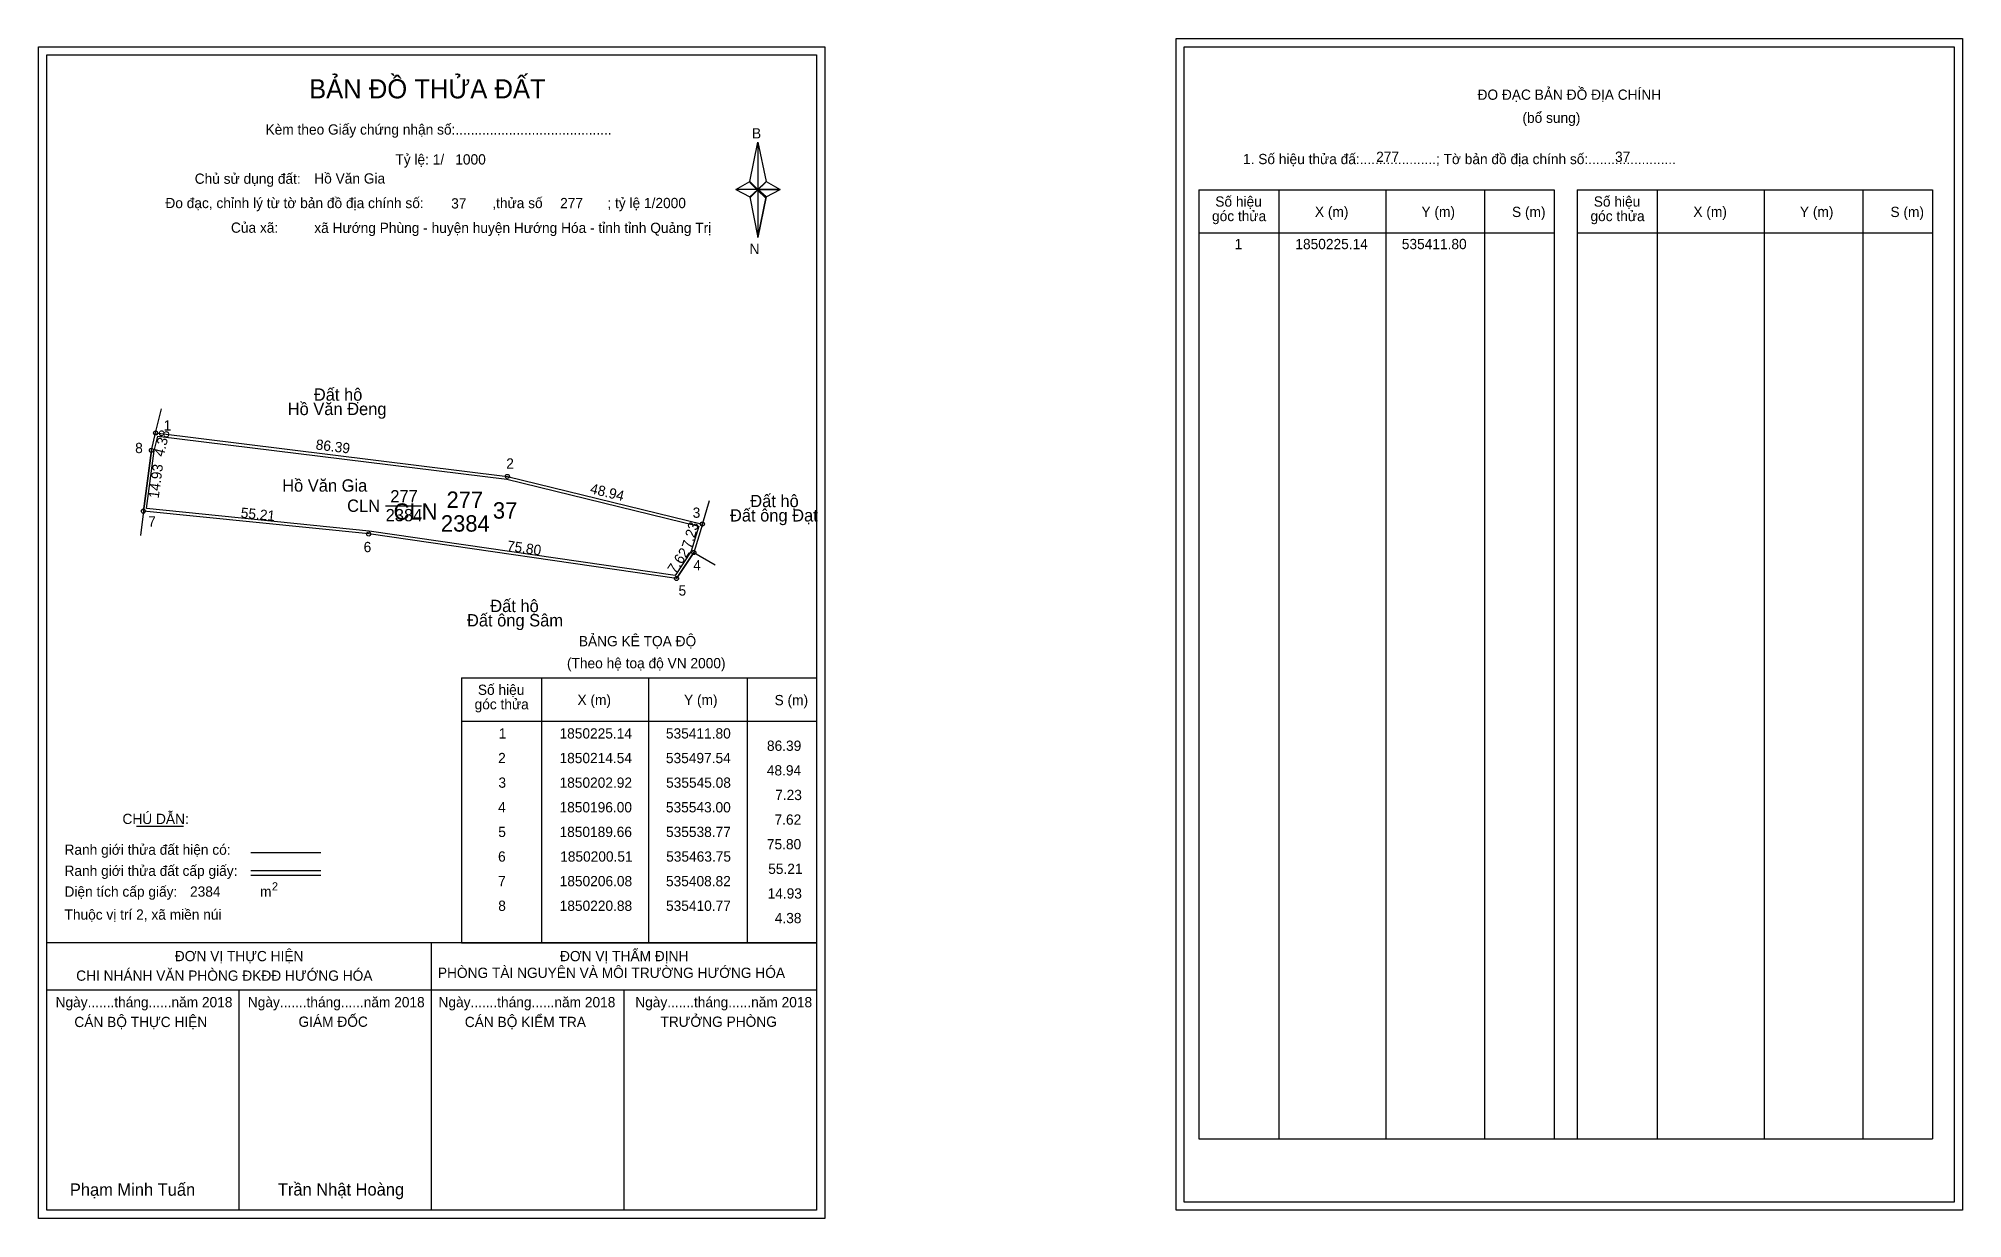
# Model space of a CAD drawing. Extents: x 535383 to 535852, y 1850034 to 1850321.
import ezdxf

# ---------------------------------------------------------------- set-up
doc = ezdxf.new("R2010")
doc.units = 0
for name, color, linetype in [('Level 1', 7, 'Continuous'), ('Level 10', 7, 'Continuous'), ('Level 11', 7, 'Continuous'), ('Level 13', 7, 'Continuous'), ('Level 2', 7, 'Continuous'), ('Level 27', 7, 'Continuous'), ('Level 3', 7, 'Continuous'), ('Level 36', 7, 'Continuous'), ('Level 4', 7, 'Continuous'), ('Level 49', 7, 'Continuous'), ('Level 5', 7, 'Continuous'), ('Level 53', 7, 'Continuous'), ('Level 55', 7, 'Continuous'), ('Level 6', 7, 'Continuous'), ('Level 63', 7, 'Continuous'), ('Level 7', 7, 'Continuous'), ('Level 9', 7, 'Continuous')]:
    doc.layers.add(name, color=color, linetype=linetype)

msp = doc.modelspace()

# ---------------------------------------------------------------- linework, layer by layer
at = {"layer": 'Level 1'}
for p, q in [((535662.57, 1850319.26), (535662.57, 1850319.26)), ((535385.25, 1850317.26), (535385.25, 1850317.26)), ((535556.67, 1850286.38), (535558.64, 1850296.02)), ((535558.64, 1850296.02), (535558.64, 1850284.5)), ((535558.64, 1850296.02), (535560.6, 1850286.38)), ((535553.22, 1850284.5), (535556.67, 1850286.38)), ((535556.67, 1850286.38), (535558.64, 1850284.5)), ((535560.6, 1850286.38), (535558.64, 1850284.5)), ((535558.49, 1850284.28), (535556.67, 1850286.16)), ((535558.64, 1850284.5), (535556.67, 1850282.66)), ((535558.49, 1850284.28), (535556.67, 1850282.44)), ((535556.67, 1850282.44), (535558.49, 1850284.28)), ((535556.67, 1850282.66), (535558.64, 1850272.8)), ((535560.46, 1850286.16), (535558.49, 1850284.28)), ((535558.49, 1850284.28), (535560.46, 1850286.16)), ((535560.46, 1850282.44), (535558.49, 1850284.28)), ((535558.64, 1850284.5), (535558.64, 1850272.8)), ((535558.64, 1850284.5), (535564.05, 1850284.5)), ((535558.64, 1850284.5), (535560.6, 1850282.66)), ((535560.6, 1850282.66), (535558.64, 1850272.8)), ((535560.6, 1850282.66), (535564.05, 1850284.5)), ((535666.1, 1850284.41), (535752.7, 1850284.41)), ((535685.69, 1850053.14), (535685.69, 1850284.41)), ((535711.76, 1850053.14), (535711.76, 1850284.41)), ((535735.74, 1850284.41), (535735.74, 1850053.14)), ((535752.7, 1850284.41), (535752.7, 1850053.14)), ((535758.36, 1850284.41), (535844.96, 1850284.41)), ((535777.95, 1850053.14), (535777.95, 1850284.41)), ((535804.02, 1850053.14), (535804.02, 1850284.41)), ((535827.99, 1850284.41), (535827.99, 1850053.14)), ((535844.96, 1850284.41), (535844.96, 1850053.14)), ((535666.1, 1850273.88), (535752.7, 1850273.88)), ((535758.36, 1850273.88), (535844.96, 1850273.88)), ((535486.34, 1850165.44), (535572.94, 1850165.44)), ((535505.93, 1850100.91), (535505.93, 1850165.44)), ((535532, 1850100.91), (535532, 1850165.44)), ((535555.97, 1850165.44), (535555.97, 1850100.91)), ((535486.34, 1850154.91), (535572.94, 1850154.91)), ((535407.16, 1850129.33), (535418.57, 1850129.33)), ((535435.03, 1850122.92), (535452.04, 1850122.92)), ((535435.03, 1850118.48), (535452.04, 1850118.48)), ((535435.03, 1850117.38), (535452.04, 1850117.38)), ((535492.07, 1850100.91), (535385.24, 1850100.91)), ((535572.94, 1850100.91), (535468.1, 1850100.91)), ((535479.09, 1850035.69), (535479.09, 1850100.91)), ((535486.34, 1850100.91), (535572.94, 1850100.91)), ((535572.94, 1850089.36), (535385.24, 1850089.36)), ((535432.17, 1850035.69), (535432.17, 1850089.36)), ((535526.02, 1850035.69), (535526.02, 1850089.36)), ((535666.1, 1850053.14), (535844.96, 1850053.14)), ((535572.94, 1850035.69), (535572.94, 1850035.69)), ((535850.27, 1850037.69), (535850.27, 1850037.69))]:
    msp.add_line(p, q, dxfattribs=at)
for points in [[(535556.67, 1850286.38), (535558.64, 1850296.02), (535558.64, 1850284.5)], [(535558.64, 1850284.5), (535560.6, 1850286.38), (535564.05, 1850284.5)], [(535553.22, 1850284.5), (535556.67, 1850282.66), (535558.64, 1850284.5)], [(535558.64, 1850284.5), (535558.64, 1850272.8), (535560.6, 1850282.66)]]:
    msp.add_lwpolyline(points, close=True, dxfattribs=at)
at = {"layer": 'Level 10'}
for p, q in [((535410.77, 1850220.88), (535408.82, 1850206.08)), ((535538.77, 1850189.66), (535543, 1850196))]:
    msp.add_line(p, q, dxfattribs=at)
for points in [[(535543, 1850196), (535538.77, 1850189.66), (535463.75, 1850200.51), (535408.82, 1850206.08), (535410.77, 1850220.88), (535411.8, 1850225.14), (535497.54, 1850214.54), (535545.08, 1850202.92)], [(535542.36, 1850196.3), (535538.43, 1850190.42), (535463.84, 1850201.2), (535409.61, 1850206.7), (535411.46, 1850220.75), (535412.33, 1850224.37), (535497.41, 1850213.85), (535544.2, 1850202.42)]]:
    msp.add_lwpolyline(points, close=True, dxfattribs=at)
at = {"layer": 'Level 11'}
for centre in [(535411.8, 1850225.14), (535410.77, 1850220.88), (535497.54, 1850214.54), (535408.82, 1850206.08), (535545.08, 1850202.92), (535463.75, 1850200.51), (535543, 1850196), (535543, 1850196), (535538.77, 1850189.66)]:
    msp.add_circle(centre, 0.5, dxfattribs=at)
at = {"layer": 'Level 27'}
for p, q in [((535411.8, 1850225.14), (535413.22, 1850230.97)), ((535545.08, 1850202.92), (535546.8, 1850208.67)), ((535408.82, 1850206.08), (535408.1, 1850200.12)), ((535543, 1850196), (535548.18, 1850192.98))]:
    msp.add_line(p, q, dxfattribs=at)
at = {"layer": 'Level 3'}
for p, q in [((535666.1, 1850284.41), (535666.1, 1850053.14)), ((535758.36, 1850284.41), (535758.36, 1850053.14)), ((535486.34, 1850165.44), (535486.34, 1850100.91))]:
    msp.add_line(p, q, dxfattribs=at)
at = {"layer": 'Level 63'}
for points in [[(535383.24, 1850319.26), (535574.94, 1850319.26), (535574.94, 1850033.69), (535383.24, 1850033.69)], [(535660.57, 1850321.26), (535852.27, 1850321.26), (535852.27, 1850035.69), (535660.57, 1850035.69)], [(535662.57, 1850319.26), (535850.27, 1850319.26), (535850.27, 1850037.69), (535662.57, 1850037.69)], [(535385.24, 1850317.26), (535572.94, 1850317.26), (535572.94, 1850035.69), (535385.24, 1850035.69)]]:
    msp.add_lwpolyline(points, close=True, dxfattribs=at)
at = {"layer": 'Level 9'}
msp.add_line((535467.87, 1850207.4), (535476.6, 1850207.4), dxfattribs=at)

# ---------------------------------------------------------------- texts
at = {"layer": 'Level 1'}
for s, height, p in [('BẢN ĐỒ THỬA ĐẤT', 4.6657, (535449.21, 1850306.67)), ('ĐO ĐẠC BẢN ĐỒ ĐỊA CHÍNH', 2.5, (535734.05, 1850306.32)), ('Kèm theo Giấy chứng nhận số:.........................................', 2.5, (535438.59, 1850297.84)), ('(bổ sung)', 2.5, (535744.99, 1850300.7)), ('B', 2.5, (535557.18, 1850296.9)), ('1. Số hiệu thửa đấ:....................; Tờ bản đồ địa chính số:.......................', 2.5, (535676.88, 1850290.64)), ('Chủ sử dụng đất:', 2.5, (535421.33, 1850285.85)), ('Đo đạc, chỉnh lý từ tờ bản đồ địa chính số:                  ,thửa số                 ; tỷ lệ 1/2000', 2.5, (535414.18, 1850279.92)), ('Số hiệu', 2.5, (535670.12, 1850280.28)), ('Số hiệu', 2.5, (535762.38, 1850280.28)), ('góc thửa', 2.5, (535669.32, 1850276.75)), ('X (m)', 2.5, (535694.4, 1850277.8)), ('Y (m)', 2.5, (535720.38, 1850277.8)), ('S (m)', 2.5, (535742.45, 1850277.75)), ('góc thửa', 2.5, (535761.58, 1850276.75)), ('X (m)', 2.5, (535786.66, 1850277.8)), ('Y (m)', 2.5, (535812.63, 1850277.8)), ('S (m)', 2.5, (535834.71, 1850277.75)), ('Của xã:', 2.5, (535430.17, 1850273.92)), ('N', 2.5, (535556.58, 1850268.73)), ('BẢNG KÊ TỌA ĐỘ', 2.5, (535514.97, 1850173.14)), ('(Theo hệ toạ độ VN 2000)', 2.5, (535512.07, 1850167.78)), ('góc thửa', 2.5, (535489.56, 1850157.77)), ('Số hiệu', 2.5, (535490.36, 1850161.3)), ('X (m)', 2.5, (535514.64, 1850158.83)), ('Y (m)', 2.5, (535540.61, 1850158.83)), ('S (m)', 2.5, (535562.69, 1850158.78)), ('CHÚ DẪN:', 2.5, (535403.72, 1850129.83)), ('Ranh giới thửa đất hiện có:', 2.5, (535389.59, 1850122.33)), ('Ranh giới thửa đất cấp giấy:', 2.5, (535389.59, 1850117.19)), ('Diện tích cấp giấy:', 2.5, (535389.59, 1850112.11)), ('m', 2.5, (535437.25, 1850112.13)), ('2', 2, (535440.15, 1850113.64)), ('Thuộc vị trí 2, xã miền núi', 2.5, (535389.59, 1850106.51)), ('ĐƠN VỊ THỰC HIỆN', 2.5, (535416.48, 1850096.39)), ('ĐƠN VỊ THẨM ĐỊNH', 2.5, (535510.38, 1850096.39)), ('CHI NHÁNH VĂN PHÒNG ĐKĐĐ HƯỚNG HÓA', 2.5, (535392.44, 1850091.63)), ('PHÒNG TÀI NGUYÊN VÀ MÔI TRƯỜNG HƯỚNG HÓA', 2.5, (535480.61, 1850092.32)), ('Ngày.......tháng......năm 2018', 2.5, (535387.41, 1850085.16)), ('Ngày.......tháng......năm 2018', 2.5, (535434.28, 1850085.16)), ('Ngày.......tháng......năm 2018', 2.5, (535480.76, 1850085.16)), ('Ngày.......tháng......năm 2018', 2.5, (535528.72, 1850085.16)), ('CÁN BỘ THỰC HIỆN', 2.5, (535391.99, 1850080.34)), ('GIÁM ĐỐC', 2.5, (535446.63, 1850080.4)), ('CÁN BỘ KIỂM TRA', 2.5, (535487.17, 1850080.34)), ('TRƯỞNG PHÒNG', 2.5, (535534.86, 1850080.4)), ('Phạm Minh Tuấn', 3, (535390.9, 1850039.23)), ('Trần Nhật Hoàng', 3, (535441.6, 1850039.28))]:
    msp.add_text(s, height=height, dxfattribs=at).set_placement(p)
at = {"layer": 'Level 11'}
msp.add_text('Tỷ lệ: 1/', height=2.5, dxfattribs=at).set_placement((535470.25, 1850290.53))
at = {"layer": 'Level 13'}
for s, p in [('CLN', (535458.48, 1850205.9)), ('2384', (535467.88, 1850203.6)), ('277', (535469.01, 1850208.2))]:
    msp.add_text(s, height=3, dxfattribs=at).set_placement(p)
at = {"layer": 'Level 2'}
msp.add_text('Hồ Văn Gia', height=3, dxfattribs=at).set_placement((535442.65, 1850210.83))
at = {"layer": 'Level 3'}
msp.add_text('CLN ', height=4, dxfattribs=at).set_placement((535469.81, 1850203.97))
at = {"layer": 'Level 36'}
for s, p in [('Đất hộ', (535450.37, 1850232.99)), ('Hồ Văn Đeng', (535444, 1850229.49)), ('Đất ông Đạt', (535551.81, 1850203.55)), ('Đất hộ', (535556.75, 1850207.05)), ('Đất hộ', (535493.37, 1850181.48)), ('Đất ông Sâm', (535487.7, 1850177.98))]:
    msp.add_text(s, height=3, dxfattribs=at).set_placement(p)
at = {"layer": 'Level 4'}
msp.add_text('277', height=4, dxfattribs=at).set_placement((535482.71, 1850206.86))
at = {"layer": 'Level 49'}
for s, rotation, p in [('4.38', 76.4077, (535413.76, 1850219.2)), ('86.39', 352.9523, (535450.72, 1850221.13)), ('14.93', 82.4941, (535412.54, 1850209.08)), ('48.94', 346.2647, (535517.53, 1850210.48)), ('55.21', 354.2099, (535432.46, 1850204.49)), ('7.23', 73.2704, (535542.39, 1850196.74)), ('75.80', 351.7705, (535497.33, 1850196.46)), ('7.62', 56.2891, (535538.47, 1850190.65))]:
    msp.add_text(s, height=2.5, rotation=rotation, dxfattribs=at).set_placement(p)
at = {"layer": 'Level 5'}
msp.add_text('2384', height=4, dxfattribs=at).set_placement((535481.34, 1850201.08))
at = {"layer": 'Level 53'}
for s, p in [('1', (535674.82, 1850269.92)), ('1850225.14', (535689.64, 1850269.92)), ('535411.80', (535715.59, 1850269.92)), ('1', (535495.44, 1850150.66)), ('1850225.14', (535510.26, 1850150.66)), ('535411.80', (535536.2, 1850150.66)), ('2', (535495.29, 1850144.66)), ('1850214.54', (535510.26, 1850144.66)), ('535497.54', (535536.2, 1850144.66)), ('86.39', (535560.83, 1850147.66)), ('3', (535495.37, 1850138.66)), ('1850202.92', (535510.27, 1850138.66)), ('535545.08', (535536.24, 1850138.66)), ('48.94', (535560.8, 1850141.66)), ('7.23', (535562.83, 1850135.66)), ('4', (535495.28, 1850132.66)), ('1850196.00', (535510.26, 1850132.66)), ('535543.00', (535536.2, 1850132.66)), ('7.62', (535562.68, 1850129.66)), ('5', (535495.33, 1850126.66)), ('1850189.66', (535510.26, 1850126.66)), ('535538.77', (535536.22, 1850126.66)), ('6', (535495.28, 1850120.66)), ('1850200.51', (535510.42, 1850120.66)), ('535463.75', (535536.26, 1850120.66)), ('75.80', (535560.81, 1850123.66)), ('55.21', (535561.13, 1850117.66)), ('7', (535495.29, 1850114.66)), ('1850206.08', (535510.3, 1850114.66)), ('535408.82', (535536.21, 1850114.66)), ('14.93', (535560.98, 1850111.66)), ('8', (535495.32, 1850108.66)), ('1850220.88', (535510.3, 1850108.66)), ('535410.77', (535536.22, 1850108.66)), ('4.38', (535562.73, 1850105.66))]:
    msp.add_text(s, height=2.5, dxfattribs=at).set_placement(p)
at = {"layer": 'Level 55'}
for s, height, p in [('1', 0.4, (535411.69, 1850225.14)), ('8', 0.4, (535410.64, 1850220.88)), ('278', 0.11, (535411.68, 1850225.03)), ('2', 0.4, (535497.4, 1850214.54)), ('278', 0.11, (535497.42, 1850214.43)), ('7', 0.4, (535408.69, 1850206.08)), ('0', 0.11, (535408.78, 1850205.97)), ('0', 0.11, (535408.78, 1850205.97)), ('278', 0.11, (535544.96, 1850202.81)), ('3', 0.4, (535544.96, 1850202.92)), ('0', 0.11, (535545.04, 1850202.81)), ('0', 0.11, (535545.04, 1850202.81)), ('6', 0.4, (535463.61, 1850200.51)), ('0', 0.11, (535463.71, 1850200.4)), ('0', 0.11, (535463.71, 1850200.4)), ('4', 0.4, (535542.86, 1850196)), ('0', 0.11, (535542.96, 1850195.89)), ('0', 0.11, (535542.96, 1850195.89)), ('0', 0.11, (535542.96, 1850195.89)), ('0', 0.11, (535542.96, 1850195.89)), ('5', 0.4, (535538.64, 1850189.66)), ('0', 0.11, (535538.73, 1850189.55)), ('0', 0.11, (535538.73, 1850189.55))]:
    msp.add_text(s, height=height, dxfattribs=at).set_placement(p)
at = {"layer": 'Level 6'}
for s, p in [('1000', (535484.85, 1850290.55)), ('277', (535709.33, 1850291.18)), ('37', (535767.57, 1850291.2)), ('Hồ Văn Gia', (535450.47, 1850285.91)), ('37', (535483.85, 1850279.83)), ('277', (535510.41, 1850279.91)), ('xã Hướng Phùng - huyện huyện Hướng Hóa - tỉnh tỉnh Quảng Trị', (535450.48, 1850273.87)), ('2384', (535420.19, 1850112.12))]:
    msp.add_text(s, height=2.5, dxfattribs=at).set_placement(p)
at = {"layer": 'Level 7'}
msp.add_text('37', height=4, dxfattribs=at).set_placement((535494.02, 1850204.25))
at = {"layer": 'Level 9'}
for s, p in [('1', (535413.74, 1850225.71)), ('8', (535406.81, 1850220.22)), ('2', (535497.27, 1850216.44)), ('3', (535542.72, 1850204.45)), ('7', (535409.98, 1850202.33)), ('6', (535462.51, 1850196.08)), ('4', (535542.86, 1850191.63)), ('5', (535539.27, 1850185.49))]:
    msp.add_text(s, height=2.5, dxfattribs=at).set_placement(p)

doc.saveas('drawing.dxf')
